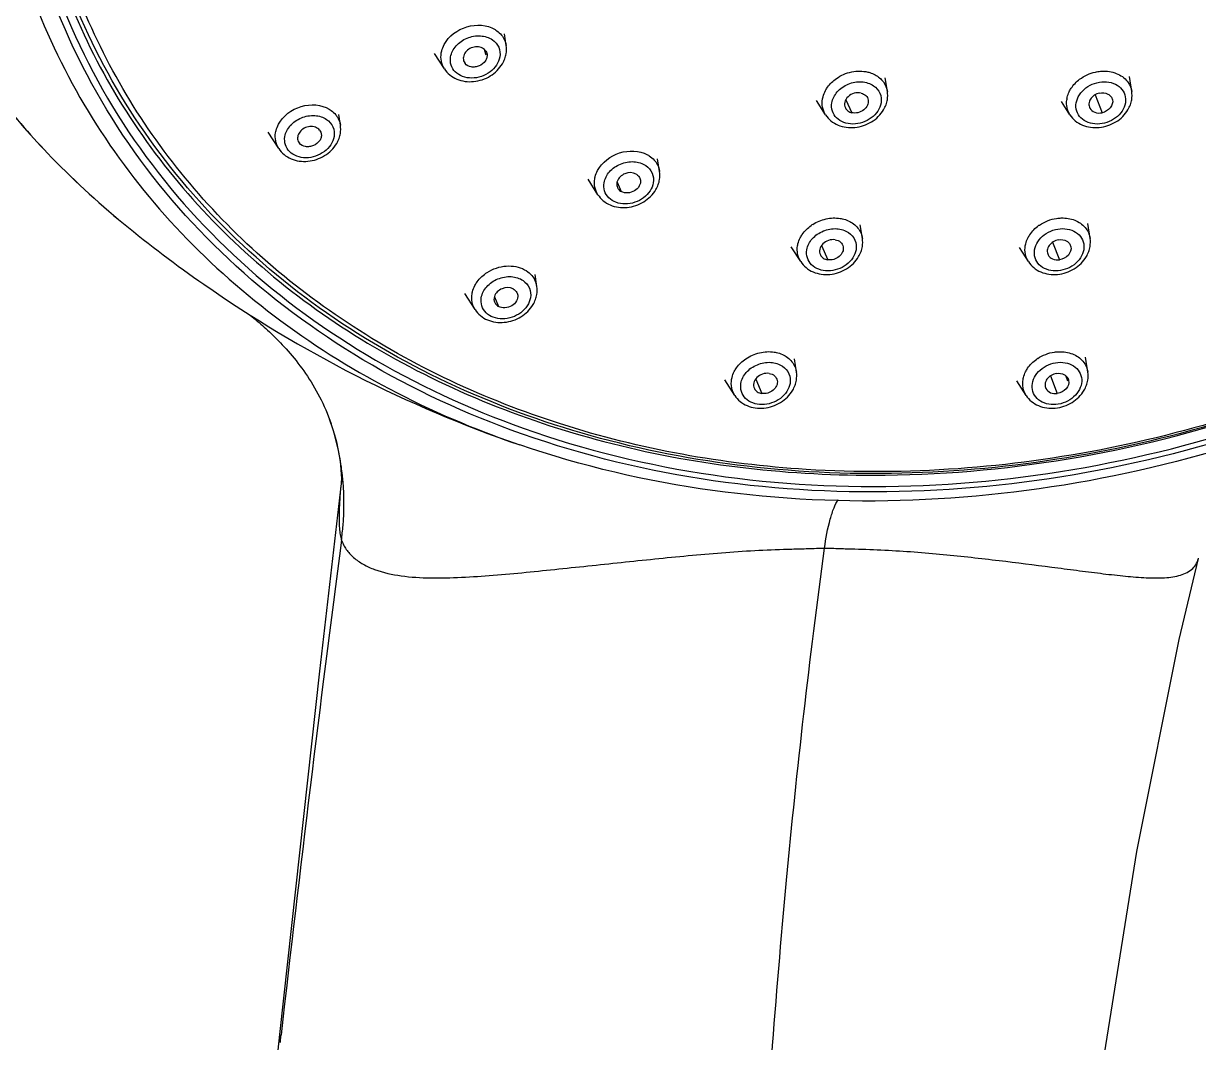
# Model space of a CAD drawing. Extents: x 0 to 3160, y 0 to 2315.
# Drawn here: x 1006.33 to 1049.71, y 1064.59 to 1102.21 of the extents above; entities that cross this region are included whole.
import ezdxf

# ---------------------------------------------------------------- set-up
doc = ezdxf.new("R2010")
doc.units = 0
doc.header["$LTSCALE"] = 3
doc.header["$MEASUREMENT"] = 0
doc.layers.get('0').update_dxf_attribs({"linetype": 'CONTINUOUS'})

msp = doc.modelspace()

# ---------------------------------------------------------------- linework, layer by layer
at = {"color": 7, "linetype": 'Continuous'}
for p, q in [((1024.15, 1101.393), (1024.084, 1101.823)), ((1021.871, 1100.535), (1021.509, 1101.103)), ((1022.596, 1100.794), (1022.633, 1100.733)), ((1038.224, 1099.696), (1038.146, 1100.201)), ((1047.245, 1099.696), (1047.16, 1100.248)), ((1035.945, 1098.838), (1035.61, 1099.364)), ((1044.965, 1098.838), (1044.65, 1099.334)), ((1018.032, 1098.451), (1017.971, 1098.851)), ((1015.753, 1097.593), (1015.37, 1098.194)), ((1016.476, 1097.856), (1016.515, 1097.791)), ((1029.815, 1096.747), (1029.743, 1097.213)), ((1027.536, 1095.889), (1027.172, 1096.46)), ((1010.028, 1094.82), (1010.027, 1094.821)), ((1037.302, 1094.275), (1037.225, 1094.776)), ((1045.708, 1094.275), (1045.624, 1094.821)), ((1035.023, 1093.417), (1034.674, 1093.965)), ((1043.428, 1093.417), (1043.097, 1093.937)), ((1025.283, 1092.504), (1025.216, 1092.943)), ((1023.004, 1091.646), (1022.623, 1092.243)), ((1034.866, 1089.339), (1034.791, 1089.83)), ((1045.626, 1089.339), (1045.541, 1089.887)), ((1032.587, 1088.481), (1032.221, 1089.057)), ((1043.346, 1088.481), (1043.004, 1089.02)), ((1017.603, 1087.664), (1017.634, 1087.583)), ((1017.634, 1087.583), (1017.731, 1087.299)), ((1017.642, 1087.56), (1017.689, 1087.426)), ((1017.731, 1087.299), (1017.814, 1087.024)), ((1024.617, 1086.664), (1024.652, 1086.652)), ((1018.067, 1085.342), (1017.256, 1078.301)), ((1049.707, 1082.457), (1049.709, 1082.466)), ((1017.256, 1078.301), (1015.777, 1064.883))]:
    msp.add_line(p, q, dxfattribs=at)
at = {"color": 9, "linetype": 'Continuous'}
for p, q in [((1023.351, 1101.209), (1023.397, 1101.057)), ((1036.693, 1099.396), (1036.908, 1098.915)), ((1045.892, 1099.577), (1046.154, 1098.915)), ((1028.245, 1096.347), (1028.4, 1096.003)), ((1035.797, 1094.012), (1036.021, 1093.487)), ((1044.32, 1094.133), (1044.578, 1093.487)), ((1023.714, 1092.114), (1023.868, 1091.76)), ((1033.364, 1089.082), (1033.586, 1088.551)), ((1044.241, 1089.199), (1044.496, 1088.551)), ((1044.816, 1089.19), (1044.867, 1089.019)), ((1024.752, 1087.05), (1024.717, 1087.062)), ((1015.777, 1064.883), (1015.809, 1064.592)), ((1015.81, 1064.592), (1015.842, 1064.88))]:
    msp.add_line(p, q, dxfattribs=at)
at = {"color": 7, "linetype": 'Continuous'}
for points in [[(1014.666, 1091.47), (1014.718, 1091.427), (1014.779, 1091.378), (1014.84, 1091.327), (1014.901, 1091.276), (1014.963, 1091.223), (1015.026, 1091.169), (1015.089, 1091.115), (1015.152, 1091.059), (1015.216, 1091.002), (1015.28, 1090.944), (1015.345, 1090.884), (1015.41, 1090.823), (1015.475, 1090.761), (1015.542, 1090.697), (1015.609, 1090.631), (1015.676, 1090.564), (1015.745, 1090.494), (1015.814, 1090.423), (1015.884, 1090.349), (1015.955, 1090.273), (1016.026, 1090.194), (1016.099, 1090.113), (1016.172, 1090.029), (1016.245, 1089.942), (1016.318, 1089.854), (1016.392, 1089.763), (1016.464, 1089.671), (1016.536, 1089.577), (1016.607, 1089.481), (1016.677, 1089.384), (1016.747, 1089.285), (1016.815, 1089.184), (1016.882, 1089.082), (1016.948, 1088.978), (1017.013, 1088.872), (1017.077, 1088.764), (1017.14, 1088.654), (1017.201, 1088.542), (1017.261, 1088.428), (1017.32, 1088.311), (1017.378, 1088.192), (1017.434, 1088.071), (1017.488, 1087.947), (1017.541, 1087.821), (1017.592, 1087.692), (1017.642, 1087.56)], [(1017.814, 1087.024), (1017.883, 1086.76), (1017.938, 1086.513), (1017.978, 1086.304), (1018.007, 1086.118), (1018.031, 1085.92), (1018.049, 1085.727), (1018.06, 1085.558), (1018.066, 1085.411)], [(1018.066, 1085.411), (1018.067, 1085.294), (1018.067, 1085.281)], [(1046.057, 1063.014), (1047.43, 1071.638), (1048.998, 1079.468), (1049.707, 1082.457)], [(1015.777, 1064.883), (1014.442, 1052.264), (1013.079, 1038.012), (1011.953, 1022.326), (1011.057, 1005.372), (1010.127, 987.026), (1009.37, 967.472)]]:
    msp.add_lwpolyline(points, dxfattribs=at)
for centre, radius, start, end in [((1023.04, 1101.294), 1.128, 329.4741, 339.948), ((1028.788, 1118.008), 29.817, 218.0118, 223.661), ((1028.579, 1117.753), 29.488, 217.8716, 223.5811), ((1037.114, 1099.597), 1.128, 329.4741, 339.948), ((1046.134, 1099.597), 1.128, 329.4741, 339.948), ((1016.922, 1098.352), 1.128, 329.4741, 339.948), ((1029.794, 1118.993), 31.225, 223.6945, 230.7267), ((1029.577, 1118.735), 30.888, 223.6237, 230.734), ((1028.705, 1096.648), 1.128, 329.4741, 339.948), ((1040.595, 1132.183), 48.274, 230.7128, 235.1228), ((1036.191, 1094.176), 1.128, 329.4741, 339.948), ((1044.597, 1094.176), 1.128, 329.4741, 339.948), ((1039.979, 1131.228), 47.138, 235.0731, 250.9805), ((1024.173, 1092.405), 1.128, 329.4741, 339.948), ((1033.756, 1089.24), 1.128, 329.4741, 339.948), ((1044.515, 1089.24), 1.128, 329.4741, 339.948)]:
    msp.add_arc(centre, radius, start, end, dxfattribs=at)
at = {"color": 9, "linetype": 'Continuous'}
for centre, radius, start, end in [((1045.742, 1099.274), 0.903, 170.5371, 172.4509), ((1017.21, 1098.312), 0.836, 37.583, 38.9781), ((1036.257, 1093.561), 1.461, 122.7838, 125.4428), ((1044.658, 1093.568), 1.452, 124.4501, 125.8098), ((1024.481, 1092.38), 0.811, 8.7687, 26.7061), ((1044.577, 1088.632), 1.453, 124.4494, 125.3079), ((1044.581, 1088.625), 1.461, 123.5521, 124.449), ((1008.914, 1084.54), 9.245, 6.1867, 8.1149), ((1039.823, 1083.039), 21.877, 173.9736, 174.1328), ((1008.762, 1084.523), 9.398, 4.6652, 6.1873), ((2036.005, 949.629), 1026.653, 172.528362, 173.554478)]:
    msp.add_arc(centre, radius, start, end, dxfattribs=at)
for points, knots in [([(1005.438, 1116.769), (1005.172, 1115.171), (1004.912, 1111.954), (1005.39, 1107.175), (1006.735, 1102.611), (1008.914, 1098.374), (1011.873, 1094.567), (1015.54, 1091.276), (1019.824, 1088.575), (1022.977, 1087.227), (1024.617, 1086.664)], [0, 0, 0, 0, 0.124786, 0.246991, 0.367904, 0.488989, 0.611669, 0.737186, 0.86646, 1, 1, 1, 1]), ([(1037.694, 1085.534), (1042.506, 1085.534), (1052.213, 1087.188), (1063.06, 1092.83), (1070.195, 1099.144), (1074.482, 1104.524), (1077.573, 1110.378), (1078.777, 1114.544), (1079.13, 1116.617)], [0, 0, 0, 0, 0.258775, 0.519132, 0.646124, 0.768949, 0.886903, 1, 1, 1, 1]), ([(1076.031, 1106.276), (1071.278, 1097.876), (1054.81, 1084.874), (1033.851, 1083.842), (1024.752, 1087.05)], [0, 0, 0, 0, 0.500104, 1, 1, 1, 1]), ([(1024.781, 1087.27), (1033.836, 1084.05), (1054.726, 1085.054), (1071.131, 1098.021), (1075.851, 1106.398)], [0, 0, 0, 0, 0.499871, 1, 1, 1, 1]), ([(1073.931, 1104.383), (1071.933, 1101.377), (1066.899, 1095.833), (1057.394, 1089.725), (1046.575, 1086.081), (1038.954, 1085.512), (1035.231, 1085.746)], [0, 0, 0, 0, 0.241968, 0.494433, 0.749895, 1, 1, 1, 1]), ([(1007.839, 1103.521), (1008.342, 1102.185), (1009.593, 1099.584), (1012.137, 1096.044), (1015.3, 1092.924), (1020.318, 1089.361), (1027.835, 1086.303), (1034.356, 1085.534), (1037.694, 1085.534)], [0, 0, 0, 0, 0.11566, 0.232543, 0.351738, 0.474096, 0.729493, 1, 1, 1, 1]), ([(1035.231, 1085.746), (1032.161, 1085.939), (1026.203, 1087), (1019.419, 1090.157), (1014.912, 1093.632), (1012.07, 1096.618), (1009.78, 1099.964), (1008.647, 1102.4), (1008.188, 1103.648)], [0, 0, 0, 0, 0.269347, 0.524056, 0.646461, 0.766017, 0.883531, 1, 1, 1, 1]), ([(1024.717, 1087.062), (1022.687, 1087.78), (1018.825, 1089.564), (1013.792, 1093.304), (1009.83, 1097.925), (1008.005, 1101.497), (1007.327, 1103.341)], [0, 0, 0, 0, 0.263019, 0.515609, 0.760026, 1, 1, 1, 1]), ([(1007.557, 1103.421), (1008.23, 1101.593), (1010.038, 1098.052), (1013.962, 1093.471), (1018.946, 1089.758), (1022.77, 1087.985), (1024.781, 1087.27)], [0, 0, 0, 0, 0.240007, 0.484443, 0.737022, 1, 1, 1, 1]), ([(1021.863, 1101.429), (1022.03, 1101.743), (1022.653, 1102.212), (1023.442, 1102.166), (1023.739, 1101.987)], [0, 0, 0, 0, 0.506527, 1, 1, 1, 1]), ([(1023.739, 1101.987), (1023.762, 1101.973), (1023.85, 1101.915), (1023.929, 1101.842), (1023.978, 1101.781)], [0, 0, 0, 0, 0.256173, 1, 1, 1, 1]), ([(1021.756, 1101.12), (1021.761, 1101.146), (1021.783, 1101.253), (1021.824, 1101.356), (1021.863, 1101.429)], [0, 0, 0, 0, 0.243867, 1, 1, 1, 1]), ([(1022.1, 1100.974), (1022.124, 1101.123), (1022.241, 1101.343), (1022.481, 1101.555), (1022.777, 1101.716), (1023.189, 1101.792), (1023.514, 1101.695), (1023.641, 1101.608)], [0, 0, 0, 0, 0.236327, 0.365272, 0.497996, 0.759829, 1, 1, 1, 1]), ([(1023.641, 1101.608), (1023.74, 1101.54), (1023.909, 1101.347), (1023.934, 1101.092), (1023.914, 1100.974)], [0, 0, 0, 0, 0.50219, 1, 1, 1, 1]), ([(1023.978, 1101.781), (1024.001, 1101.753), (1024.083, 1101.637), (1024.134, 1101.498), (1024.15, 1101.393)], [0, 0, 0, 0, 0.252664, 1, 1, 1, 1]), ([(1021.871, 1100.535), (1021.817, 1100.62), (1021.74, 1100.812), (1021.74, 1101.019), (1021.756, 1101.12)], [0, 0, 0, 0, 0.494831, 1, 1, 1, 1]), ([(1023.914, 1100.974), (1023.897, 1100.868), (1023.808, 1100.655), (1023.564, 1100.404), (1023.241, 1100.235), (1022.884, 1100.174), (1022.541, 1100.229), (1022.261, 1100.4), (1022.094, 1100.668), (1022.083, 1100.876), (1022.1, 1100.974)], [0, 0, 0, 0, 0.121325, 0.252677, 0.39014, 0.526788, 0.656071, 0.775106, 0.887034, 1, 1, 1, 1]), ([(1035.937, 1099.732), (1035.96, 1099.775), (1036.066, 1099.947), (1036.215, 1100.09), (1036.34, 1100.178)], [0, 0, 0, 0, 0.242032, 1, 1, 1, 1]), ([(1036.173, 1099.277), (1036.198, 1099.426), (1036.315, 1099.646), (1036.555, 1099.858), (1036.851, 1100.019), (1037.263, 1100.095), (1037.588, 1099.998), (1037.715, 1099.911)], [0, 0, 0, 0, 0.236328, 0.365273, 0.497999, 0.759832, 1, 1, 1, 1]), ([(1036.34, 1100.178), (1036.508, 1100.296), (1036.89, 1100.46), (1037.308, 1100.462), (1037.501, 1100.416)], [0, 0, 0, 0, 0.508274, 1, 1, 1, 1]), ([(1037.501, 1100.416), (1037.525, 1100.41), (1037.618, 1100.385), (1037.709, 1100.348), (1037.772, 1100.313)], [0, 0, 0, 0, 0.255078, 1, 1, 1, 1]), ([(1037.772, 1100.313), (1037.89, 1100.25), (1038.099, 1100.076), (1038.205, 1099.823), (1038.224, 1099.696)], [0, 0, 0, 0, 0.510492, 1, 1, 1, 1]), ([(1044.936, 1099.689), (1044.957, 1099.733), (1045.056, 1099.909), (1045.2, 1100.058), (1045.322, 1100.15)], [0, 0, 0, 0, 0.241582, 1, 1, 1, 1]), ([(1045.194, 1099.277), (1045.212, 1099.383), (1045.3, 1099.596), (1045.545, 1099.847), (1045.867, 1100.016), (1046.224, 1100.077), (1046.567, 1100.022), (1046.847, 1099.851), (1047.014, 1099.583), (1047.025, 1099.375), (1047.009, 1099.277)], [0, 0, 0, 0, 0.121325, 0.252683, 0.390147, 0.526781, 0.656059, 0.775097, 0.887031, 1, 1, 1, 1]), ([(1045.902, 1100.416), (1045.963, 1100.43), (1046.2, 1100.467), (1046.448, 1100.445), (1046.616, 1100.389)], [0, 0, 0, 0, 0.258853, 1, 1, 1, 1]), ([(1046.616, 1100.389), (1046.776, 1100.337), (1047.07, 1100.163), (1047.221, 1099.851), (1047.245, 1099.696)], [0, 0, 0, 0, 0.516663, 1, 1, 1, 1]), ([(1035.83, 1099.423), (1035.835, 1099.449), (1035.857, 1099.556), (1035.898, 1099.659), (1035.937, 1099.732)], [0, 0, 0, 0, 0.243867, 1, 1, 1, 1]), ([(1037.715, 1099.911), (1037.814, 1099.843), (1037.983, 1099.65), (1038.008, 1099.395), (1037.988, 1099.277)], [0, 0, 0, 0, 0.50219, 1, 1, 1, 1]), ([(1044.851, 1099.423), (1044.855, 1099.445), (1044.873, 1099.537), (1044.905, 1099.625), (1044.936, 1099.689)], [0, 0, 0, 0, 0.244806, 1, 1, 1, 1]), ([(1015.745, 1098.487), (1015.912, 1098.801), (1016.535, 1099.27), (1017.324, 1099.224), (1017.621, 1099.045)], [0, 0, 0, 0, 0.506527, 1, 1, 1, 1]), ([(1035.945, 1098.838), (1035.891, 1098.923), (1035.814, 1099.115), (1035.813, 1099.322), (1035.83, 1099.423)], [0, 0, 0, 0, 0.494739, 1, 1, 1, 1]), ([(1037.988, 1099.277), (1037.971, 1099.171), (1037.882, 1098.958), (1037.638, 1098.707), (1037.315, 1098.538), (1036.958, 1098.477), (1036.615, 1098.532), (1036.335, 1098.703), (1036.168, 1098.971), (1036.157, 1099.179), (1036.173, 1099.277)], [0, 0, 0, 0, 0.121325, 0.252683, 0.390147, 0.526781, 0.656059, 0.775097, 0.887031, 1, 1, 1, 1]), ([(1044.965, 1098.838), (1044.914, 1098.919), (1044.839, 1099.101), (1044.834, 1099.297), (1044.846, 1099.393)], [0, 0, 0, 0, 0.495438, 1, 1, 1, 1]), ([(1047.009, 1099.277), (1046.991, 1099.171), (1046.902, 1098.958), (1046.658, 1098.707), (1046.335, 1098.538), (1045.978, 1098.477), (1045.636, 1098.532), (1045.355, 1098.703), (1045.188, 1098.971), (1045.178, 1099.179), (1045.194, 1099.277)], [0, 0, 0, 0, 0.121325, 0.252677, 0.39014, 0.526788, 0.656071, 0.775106, 0.887034, 1, 1, 1, 1]), ([(1015.981, 1098.032), (1016.006, 1098.181), (1016.123, 1098.401), (1016.363, 1098.612), (1016.659, 1098.774), (1017.071, 1098.85), (1017.396, 1098.753), (1017.523, 1098.666)], [0, 0, 0, 0, 0.236327, 0.365272, 0.497996, 0.759829, 1, 1, 1, 1]), ([(1017.621, 1099.045), (1017.644, 1099.031), (1017.732, 1098.973), (1017.811, 1098.9), (1017.86, 1098.839)], [0, 0, 0, 0, 0.256173, 1, 1, 1, 1]), ([(1017.873, 1098.823), (1017.893, 1098.795), (1017.97, 1098.683), (1018.017, 1098.551), (1018.032, 1098.451)], [0, 0, 0, 0, 0.252327, 1, 1, 1, 1]), ([(1015.638, 1098.178), (1015.643, 1098.204), (1015.665, 1098.311), (1015.706, 1098.414), (1015.745, 1098.487)], [0, 0, 0, 0, 0.243867, 1, 1, 1, 1]), ([(1017.523, 1098.666), (1017.622, 1098.598), (1017.791, 1098.405), (1017.816, 1098.15), (1017.796, 1098.032)], [0, 0, 0, 0, 0.50219, 1, 1, 1, 1]), ([(1015.753, 1097.593), (1015.699, 1097.677), (1015.622, 1097.87), (1015.621, 1098.077), (1015.638, 1098.178)], [0, 0, 0, 0, 0.494831, 1, 1, 1, 1]), ([(1017.796, 1098.032), (1017.779, 1097.926), (1017.69, 1097.713), (1017.446, 1097.461), (1017.123, 1097.293), (1016.766, 1097.232), (1016.423, 1097.287), (1016.143, 1097.458), (1015.976, 1097.726), (1015.965, 1097.933), (1015.981, 1098.032)], [0, 0, 0, 0, 0.121325, 0.252677, 0.39014, 0.526788, 0.656071, 0.775106, 0.887034, 1, 1, 1, 1]), ([(1027.525, 1096.777), (1027.687, 1097.085), (1028.292, 1097.552), (1029.062, 1097.527), (1029.363, 1097.364)], [0, 0, 0, 0, 0.5046, 1, 1, 1, 1]), ([(1027.764, 1096.328), (1027.789, 1096.477), (1027.906, 1096.697), (1028.146, 1096.908), (1028.442, 1097.07), (1028.854, 1097.146), (1029.179, 1097.049), (1029.306, 1096.962)], [0, 0, 0, 0, 0.236328, 0.365273, 0.497999, 0.759832, 1, 1, 1, 1]), ([(1029.363, 1097.364), (1029.387, 1097.351), (1029.48, 1097.296), (1029.563, 1097.226), (1029.616, 1097.166)], [0, 0, 0, 0, 0.255772, 1, 1, 1, 1]), ([(1029.616, 1097.166), (1029.643, 1097.137), (1029.738, 1097.013), (1029.797, 1096.862), (1029.815, 1096.747)], [0, 0, 0, 0, 0.25379, 1, 1, 1, 1]), ([(1027.421, 1096.474), (1027.425, 1096.5), (1027.448, 1096.604), (1027.487, 1096.705), (1027.525, 1096.777)], [0, 0, 0, 0, 0.244002, 1, 1, 1, 1]), ([(1029.306, 1096.962), (1029.405, 1096.894), (1029.574, 1096.701), (1029.599, 1096.446), (1029.579, 1096.328)], [0, 0, 0, 0, 0.50219, 1, 1, 1, 1]), ([(1027.536, 1095.889), (1027.482, 1095.973), (1027.405, 1096.166), (1027.404, 1096.373), (1027.421, 1096.474)], [0, 0, 0, 0, 0.494718, 1, 1, 1, 1]), ([(1029.579, 1096.328), (1029.562, 1096.222), (1029.473, 1096.009), (1029.229, 1095.757), (1028.906, 1095.589), (1028.549, 1095.528), (1028.206, 1095.583), (1027.926, 1095.754), (1027.759, 1096.022), (1027.748, 1096.229), (1027.764, 1096.328)], [0, 0, 0, 0, 0.121325, 0.252676, 0.390138, 0.526787, 0.656072, 0.775106, 0.887036, 1, 1, 1, 1]), ([(1035.466, 1094.789), (1035.616, 1094.886), (1035.948, 1095.024), (1036.309, 1095.041), (1036.48, 1095.014)], [0, 0, 0, 0, 0.506474, 1, 1, 1, 1]), ([(1036.48, 1095.014), (1036.506, 1095.01), (1036.61, 1094.991), (1036.71, 1094.958), (1036.782, 1094.926)], [0, 0, 0, 0, 0.255167, 1, 1, 1, 1]), ([(1036.782, 1094.926), (1036.916, 1094.865), (1037.158, 1094.689), (1037.281, 1094.413), (1037.302, 1094.275)], [0, 0, 0, 0, 0.512884, 1, 1, 1, 1]), ([(1044.47, 1095.014), (1044.528, 1095.023), (1044.753, 1095.043), (1044.985, 1095.007), (1045.14, 1094.946)], [0, 0, 0, 0, 0.259551, 1, 1, 1, 1]), ([(1045.14, 1094.946), (1045.285, 1094.888), (1045.551, 1094.713), (1045.685, 1094.42), (1045.708, 1094.275)], [0, 0, 0, 0, 0.51455, 1, 1, 1, 1]), ([(1035.007, 1094.296), (1035.03, 1094.34), (1035.135, 1094.515), (1035.284, 1094.662), (1035.41, 1094.751)], [0, 0, 0, 0, 0.241823, 1, 1, 1, 1]), ([(1035.251, 1093.856), (1035.276, 1094.005), (1035.393, 1094.225), (1035.633, 1094.436), (1035.928, 1094.598), (1036.341, 1094.674), (1036.665, 1094.577), (1036.792, 1094.49)], [0, 0, 0, 0, 0.236312, 0.365245, 0.497961, 0.759795, 1, 1, 1, 1]), ([(1036.792, 1094.49), (1036.892, 1094.422), (1037.06, 1094.229), (1037.086, 1093.974), (1037.066, 1093.856)], [0, 0, 0, 0, 0.502251, 1, 1, 1, 1]), ([(1043.407, 1094.285), (1043.429, 1094.329), (1043.533, 1094.506), (1043.683, 1094.655), (1043.808, 1094.746)], [0, 0, 0, 0, 0.241666, 1, 1, 1, 1]), ([(1043.657, 1093.856), (1043.675, 1093.961), (1043.763, 1094.174), (1044.008, 1094.426), (1044.33, 1094.594), (1044.687, 1094.656), (1045.03, 1094.6), (1045.31, 1094.429), (1045.477, 1094.161), (1045.488, 1093.954), (1045.472, 1093.856)], [0, 0, 0, 0, 0.121325, 0.252677, 0.39014, 0.526788, 0.656071, 0.775106, 0.887034, 1, 1, 1, 1]), ([(1035.023, 1093.417), (1034.969, 1093.501), (1034.892, 1093.694), (1034.891, 1093.901), (1034.908, 1094.002)], [0, 0, 0, 0, 0.494747, 1, 1, 1, 1]), ([(1034.908, 1094.002), (1034.912, 1094.027), (1034.934, 1094.128), (1034.971, 1094.227), (1035.007, 1094.296)], [0, 0, 0, 0, 0.244181, 1, 1, 1, 1]), ([(1043.428, 1093.417), (1043.375, 1093.501), (1043.297, 1093.694), (1043.297, 1093.901), (1043.314, 1094.002)], [0, 0, 0, 0, 0.494758, 1, 1, 1, 1]), ([(1043.314, 1094.002), (1043.318, 1094.026), (1043.338, 1094.123), (1043.374, 1094.218), (1043.407, 1094.285)], [0, 0, 0, 0, 0.244432, 1, 1, 1, 1]), ([(1037.066, 1093.856), (1037.048, 1093.75), (1036.96, 1093.537), (1036.715, 1093.285), (1036.392, 1093.117), (1036.035, 1093.056), (1035.693, 1093.111), (1035.413, 1093.282), (1035.246, 1093.55), (1035.235, 1093.757), (1035.251, 1093.856)], [0, 0, 0, 0, 0.121323, 0.252671, 0.390131, 0.526779, 0.656064, 0.775111, 0.887043, 1, 1, 1, 1]), ([(1045.472, 1093.856), (1045.454, 1093.75), (1045.365, 1093.537), (1045.121, 1093.285), (1044.798, 1093.117), (1044.441, 1093.056), (1044.099, 1093.111), (1043.818, 1093.282), (1043.651, 1093.55), (1043.641, 1093.757), (1043.657, 1093.856)], [0, 0, 0, 0, 0.121325, 0.252676, 0.390138, 0.526787, 0.656072, 0.775106, 0.887036, 1, 1, 1, 1]), ([(1023.453, 1093.022), (1023.661, 1093.154), (1024.131, 1093.315), (1024.629, 1093.23), (1024.831, 1093.121)], [0, 0, 0, 0, 0.517372, 1, 1, 1, 1]), ([(1024.831, 1093.121), (1024.912, 1093.077), (1025.059, 1092.97), (1025.167, 1092.823), (1025.206, 1092.745)], [0, 0, 0, 0, 0.510475, 1, 1, 1, 1]), ([(1022.993, 1092.534), (1023.018, 1092.582), (1023.137, 1092.773), (1023.309, 1092.93), (1023.453, 1093.022)], [0, 0, 0, 0, 0.241415, 1, 1, 1, 1]), ([(1023.232, 1092.085), (1023.257, 1092.234), (1023.374, 1092.454), (1023.614, 1092.665), (1023.91, 1092.827), (1024.322, 1092.903), (1024.647, 1092.806), (1024.773, 1092.719)], [0, 0, 0, 0, 0.236312, 0.365245, 0.497961, 0.759795, 1, 1, 1, 1]), ([(1024.773, 1092.719), (1024.873, 1092.651), (1025.042, 1092.458), (1025.067, 1092.203), (1025.047, 1092.085)], [0, 0, 0, 0, 0.502251, 1, 1, 1, 1]), ([(1022.889, 1092.231), (1022.894, 1092.256), (1022.916, 1092.361), (1022.955, 1092.462), (1022.993, 1092.534)], [0, 0, 0, 0, 0.244002, 1, 1, 1, 1]), ([(1023.004, 1091.646), (1022.95, 1091.73), (1022.873, 1091.923), (1022.872, 1092.13), (1022.889, 1092.231)], [0, 0, 0, 0, 0.494718, 1, 1, 1, 1]), ([(1025.047, 1092.085), (1025.03, 1091.979), (1024.941, 1091.766), (1024.697, 1091.514), (1024.374, 1091.346), (1024.017, 1091.285), (1023.674, 1091.34), (1023.394, 1091.511), (1023.227, 1091.779), (1023.216, 1091.986), (1023.232, 1092.085)], [0, 0, 0, 0, 0.121325, 0.252677, 0.39014, 0.526788, 0.656071, 0.775106, 0.887034, 1, 1, 1, 1]), ([(1033, 1089.834), (1033.153, 1089.937), (1033.494, 1090.087), (1033.867, 1090.106), (1034.044, 1090.079)], [0, 0, 0, 0, 0.506129, 1, 1, 1, 1]), ([(1034.044, 1090.079), (1034.071, 1090.075), (1034.174, 1090.055), (1034.275, 1090.022), (1034.346, 1089.99)], [0, 0, 0, 0, 0.255167, 1, 1, 1, 1]), ([(1044.388, 1090.079), (1044.446, 1090.087), (1044.671, 1090.107), (1044.903, 1090.072), (1045.058, 1090.01)], [0, 0, 0, 0, 0.259552, 1, 1, 1, 1]), ([(1032.572, 1089.361), (1032.595, 1089.407), (1032.707, 1089.59), (1032.866, 1089.742), (1033, 1089.834)], [0, 0, 0, 0, 0.241571, 1, 1, 1, 1]), ([(1032.816, 1088.92), (1032.84, 1089.069), (1032.957, 1089.289), (1033.197, 1089.501), (1033.493, 1089.662), (1033.905, 1089.738), (1034.23, 1089.642), (1034.356, 1089.555)], [0, 0, 0, 0, 0.236312, 0.365245, 0.497961, 0.759795, 1, 1, 1, 1]), ([(1034.346, 1089.99), (1034.48, 1089.93), (1034.723, 1089.754), (1034.845, 1089.477), (1034.866, 1089.339)], [0, 0, 0, 0, 0.512884, 1, 1, 1, 1]), ([(1043.325, 1089.349), (1043.348, 1089.395), (1043.454, 1089.575), (1043.607, 1089.726), (1043.737, 1089.818)], [0, 0, 0, 0, 0.24156, 1, 1, 1, 1]), ([(1043.575, 1088.92), (1043.593, 1089.026), (1043.681, 1089.239), (1043.926, 1089.491), (1044.248, 1089.659), (1044.605, 1089.72), (1044.948, 1089.665), (1045.228, 1089.494), (1045.395, 1089.226), (1045.406, 1089.019), (1045.39, 1088.92)], [0, 0, 0, 0, 0.121323, 0.252671, 0.390131, 0.526779, 0.656064, 0.775111, 0.887043, 1, 1, 1, 1]), ([(1045.058, 1090.01), (1045.203, 1089.953), (1045.468, 1089.777), (1045.603, 1089.485), (1045.626, 1089.339)], [0, 0, 0, 0, 0.514549, 1, 1, 1, 1]), ([(1032.472, 1089.066), (1032.477, 1089.091), (1032.498, 1089.193), (1032.536, 1089.291), (1032.572, 1089.361)], [0, 0, 0, 0, 0.244181, 1, 1, 1, 1]), ([(1034.356, 1089.555), (1034.456, 1089.487), (1034.625, 1089.294), (1034.65, 1089.038), (1034.63, 1088.92)], [0, 0, 0, 0, 0.502251, 1, 1, 1, 1]), ([(1043.232, 1089.066), (1043.236, 1089.09), (1043.256, 1089.188), (1043.292, 1089.282), (1043.325, 1089.349)], [0, 0, 0, 0, 0.244432, 1, 1, 1, 1]), ([(1032.587, 1088.481), (1032.533, 1088.566), (1032.456, 1088.758), (1032.456, 1088.965), (1032.472, 1089.066)], [0, 0, 0, 0, 0.494747, 1, 1, 1, 1]), ([(1034.63, 1088.92), (1034.613, 1088.814), (1034.524, 1088.602), (1034.28, 1088.35), (1033.957, 1088.182), (1033.6, 1088.12), (1033.257, 1088.176), (1032.977, 1088.346), (1032.81, 1088.614), (1032.799, 1088.822), (1032.816, 1088.92)], [0, 0, 0, 0, 0.121325, 0.252677, 0.39014, 0.526788, 0.656071, 0.775106, 0.887034, 1, 1, 1, 1]), ([(1043.346, 1088.481), (1043.293, 1088.566), (1043.215, 1088.758), (1043.215, 1088.965), (1043.232, 1089.066)], [0, 0, 0, 0, 0.494758, 1, 1, 1, 1]), ([(1045.39, 1088.92), (1045.372, 1088.814), (1045.283, 1088.602), (1045.039, 1088.35), (1044.716, 1088.182), (1044.359, 1088.12), (1044.017, 1088.176), (1043.736, 1088.346), (1043.569, 1088.614), (1043.559, 1088.822), (1043.575, 1088.92)], [0, 0, 0, 0, 0.121325, 0.252677, 0.39014, 0.526788, 0.656071, 0.775106, 0.887034, 1, 1, 1, 1]), ([(1018.066, 1085.845), (1018.047, 1085.981), (1017.958, 1086.516), (1017.821, 1087.043), (1017.689, 1087.426)], [0, 0, 0, 0, 0.253439, 1, 1, 1, 1]), ([(1018.061, 1085.276), (1018.041, 1085.084), (1018.007, 1084.703), (1017.982, 1084.227), (1017.977, 1083.854), (1017.989, 1083.59), (1018.019, 1083.35), (1018.045, 1083.198), (1018.069, 1083.131)], [0, 0, 0, 0, 0.267837, 0.533187, 0.66323, 0.786911, 0.901365, 1, 1, 1, 1]), ([(1018.069, 1083.131), (1018.093, 1083.313), (1018.17, 1084.028), (1018.172, 1084.753), (1018.129, 1085.287)], [0, 0, 0, 0, 0.254563, 1, 1, 1, 1]), ([(1035.904, 1082.841), (1035.953, 1083.203), (1036.044, 1083.708), (1036.236, 1084.304), (1036.347, 1084.542), (1036.408, 1084.641)], [0, 0, 0, 0, 0.58319, 0.814744, 1, 1, 1, 1]), ([(1018.07, 1083.13), (1018.091, 1083.071), (1018.149, 1082.958), (1018.247, 1082.792), (1018.369, 1082.634), (1018.571, 1082.441), (1018.877, 1082.231), (1019.456, 1081.967), (1020.297, 1081.789), (1021.374, 1081.726), (1022.51, 1081.757), (1024.091, 1081.864), (1026.108, 1082.073), (1028.556, 1082.332), (1030.609, 1082.546), (1032.251, 1082.687), (1033.474, 1082.767), (1034.49, 1082.805), (1035.299, 1082.824), (1035.702, 1082.841), (1035.904, 1082.841)], [0, 0, 0, 0, 0.010274, 0.020734, 0.031474, 0.042685, 0.066331, 0.091581, 0.146266, 0.205373, 0.267542, 0.331794, 0.464059, 0.598724, 0.733877, 0.801099, 0.86785, 0.934071, 0.967051, 1, 1, 1, 1]), ([(1033.489, 1057.55), (1033.779, 1061.897), (1034.394, 1070.346), (1035.35, 1078.766), (1035.904, 1082.842)], [0, 0, 0, 0, 0.514371, 1, 1, 1, 1]), ([(1035.904, 1082.842), (1036.09, 1082.841), (1036.461, 1082.826), (1037.201, 1082.807), (1038.12, 1082.775), (1039.21, 1082.707), (1040.619, 1082.583), (1042.309, 1082.392), (1043.949, 1082.187), (1045.194, 1082.025), (1046.069, 1081.911), (1046.895, 1081.816), (1047.661, 1081.749), (1048.355, 1081.73), (1048.958, 1081.794), (1049.394, 1081.972), (1049.621, 1082.225), (1049.687, 1082.377), (1049.707, 1082.456)], [0, 0, 0, 0, 0.039376, 0.078711, 0.157026, 0.234361, 0.310333, 0.456928, 0.595159, 0.660687, 0.723325, 0.782363, 0.837021, 0.886303, 0.92918, 0.965549, 0.982544, 1, 1, 1, 1])]:
    msp.add_open_spline(points, degree=3, knots=knots, dxfattribs=at)
at = {"color": 7, "linetype": 'Continuous'}
for points, knots in [([(1078.988, 1116.503), (1078.683, 1114.725), (1077.707, 1111.16), (1075.282, 1106.077), (1071.945, 1101.302), (1066.362, 1095.474), (1059.428, 1090.852), (1051.723, 1087.725), (1043.714, 1085.677), (1035.476, 1085.296), (1027.659, 1086.727), (1022.281, 1088.638), (1017.476, 1091.352), (1013.384, 1094.799), (1010.131, 1098.884), (1008.584, 1101.968), (1007.986, 1103.557)], [0, 0, 0, 0, 0.058488, 0.119074, 0.181828, 0.24657, 0.380028, 0.44792, 0.515606, 0.647511, 0.711057, 0.772479, 0.831744, 0.889073, 0.944932, 1, 1, 1, 1]), ([(1076.42, 1106.133), (1071.574, 1097.689), (1054.972, 1084.604), (1033.863, 1083.497), (1024.652, 1086.652)], [0, 0, 0, 0, 0.5, 1, 1, 1, 1]), ([(1023.381, 1101.215), (1023.341, 1101.263), (1023.226, 1101.34), (1023.017, 1101.36), (1022.809, 1101.297), (1022.693, 1101.204), (1022.65, 1101.148)], [0, 0, 0, 0, 0.226849, 0.477771, 0.742344, 1, 1, 1, 1]), ([(1022.65, 1101.148), (1022.61, 1101.097), (1022.553, 1100.98), (1022.57, 1100.848), (1022.595, 1100.794)], [0, 0, 0, 0, 0.521435, 1, 1, 1, 1]), ([(1023.443, 1101.071), (1023.449, 1101.03), (1023.443, 1100.94), (1023.362, 1100.773), (1023.2, 1100.647), (1023.009, 1100.598), (1022.822, 1100.599), (1022.688, 1100.666), (1022.633, 1100.733)], [0, 0, 0, 0, 0.113373, 0.234735, 0.496882, 0.633315, 0.764939, 1, 1, 1, 1]), ([(1021.871, 1100.535), (1021.924, 1100.452), (1022.06, 1100.3), (1022.415, 1100.088), (1022.962, 1100.018), (1023.583, 1100.228), (1023.904, 1100.54), (1024.011, 1100.721)], [0, 0, 0, 0, 0.118133, 0.23883, 0.488884, 0.747812, 1, 1, 1, 1]), ([(1037.254, 1099.639), (1037.171, 1099.658), (1036.992, 1099.651), (1036.766, 1099.526), (1036.627, 1099.318), (1036.64, 1099.154), (1036.672, 1099.09)], [0, 0, 0, 0, 0.263493, 0.532676, 0.77924, 1, 1, 1, 1]), ([(1037.254, 1099.639), (1037.318, 1099.623), (1037.439, 1099.565), (1037.504, 1099.444), (1037.514, 1099.384)], [0, 0, 0, 0, 0.520348, 1, 1, 1, 1]), ([(1046.049, 1099.639), (1045.982, 1099.624), (1045.855, 1099.57), (1045.713, 1099.43), (1045.646, 1099.254), (1045.67, 1099.134), (1045.696, 1099.085)], [0, 0, 0, 0, 0.275054, 0.537927, 0.777332, 1, 1, 1, 1]), ([(1046.049, 1099.639), (1046.152, 1099.662), (1046.322, 1099.651), (1046.481, 1099.524), (1046.525, 1099.438), (1046.535, 1099.393)], [0, 0, 0, 0, 0.530263, 0.770381, 1, 1, 1, 1]), ([(1037.514, 1099.384), (1037.526, 1099.319), (1037.505, 1099.171), (1037.354, 1099.001), (1037.143, 1098.9), (1036.982, 1098.897), (1036.908, 1098.915)], [0, 0, 0, 0, 0.224183, 0.474929, 0.741222, 1, 1, 1, 1]), ([(1046.535, 1099.393), (1046.557, 1099.293), (1046.475, 1099.055), (1046.268, 1098.94), (1046.154, 1098.915)], [0, 0, 0, 0, 0.464911, 1, 1, 1, 1]), ([(1035.945, 1098.838), (1035.998, 1098.755), (1036.134, 1098.603), (1036.489, 1098.39), (1037.036, 1098.321), (1037.657, 1098.531), (1037.978, 1098.843), (1038.085, 1099.024)], [0, 0, 0, 0, 0.118133, 0.23883, 0.488884, 0.747812, 1, 1, 1, 1]), ([(1036.672, 1099.09), (1036.694, 1099.047), (1036.762, 1098.968), (1036.857, 1098.927), (1036.908, 1098.915)], [0, 0, 0, 0, 0.480986, 1, 1, 1, 1]), ([(1044.965, 1098.838), (1045.019, 1098.755), (1045.154, 1098.603), (1045.51, 1098.39), (1046.057, 1098.321), (1046.677, 1098.531), (1046.999, 1098.843), (1047.106, 1099.024)], [0, 0, 0, 0, 0.118133, 0.23883, 0.488884, 0.747812, 1, 1, 1, 1]), ([(1045.696, 1099.085), (1045.733, 1099.014), (1045.883, 1098.897), (1046.064, 1098.896), (1046.154, 1098.915)], [0, 0, 0, 0, 0.467429, 1, 1, 1, 1]), ([(1017.263, 1098.273), (1017.223, 1098.321), (1017.106, 1098.397), (1016.897, 1098.417), (1016.688, 1098.354), (1016.573, 1098.259), (1016.53, 1098.202)], [0, 0, 0, 0, 0.227142, 0.477888, 0.742799, 1, 1, 1, 1]), ([(1016.53, 1098.202), (1016.492, 1098.152), (1016.436, 1098.037), (1016.452, 1097.909), (1016.475, 1097.855)], [0, 0, 0, 0, 0.520861, 1, 1, 1, 1]), ([(1017.326, 1098.125), (1017.331, 1098.083), (1017.324, 1097.995), (1017.242, 1097.828), (1017.08, 1097.704), (1016.889, 1097.656), (1016.703, 1097.657), (1016.569, 1097.724), (1016.515, 1097.791)], [0, 0, 0, 0, 0.11349, 0.235031, 0.497284, 0.633615, 0.765102, 1, 1, 1, 1]), ([(1015.753, 1097.593), (1015.806, 1097.51), (1015.942, 1097.358), (1016.297, 1097.145), (1016.844, 1097.076), (1017.465, 1097.286), (1017.786, 1097.597), (1017.893, 1097.779)], [0, 0, 0, 0, 0.118133, 0.23883, 0.488884, 0.747812, 1, 1, 1, 1]), ([(1028.944, 1096.652), (1028.824, 1096.717), (1028.516, 1096.717), (1028.29, 1096.506), (1028.248, 1096.378)], [0, 0, 0, 0, 0.501626, 1, 1, 1, 1]), ([(1028.944, 1096.652), (1028.986, 1096.629), (1029.062, 1096.566), (1029.1, 1096.475), (1029.107, 1096.429)], [0, 0, 0, 0, 0.510504, 1, 1, 1, 1]), ([(1028.248, 1096.378), (1028.242, 1096.359), (1028.224, 1096.283), (1028.235, 1096.2), (1028.259, 1096.148)], [0, 0, 0, 0, 0.260818, 1, 1, 1, 1]), ([(1028.259, 1096.148), (1028.267, 1096.133), (1028.3, 1096.074), (1028.355, 1096.028), (1028.4, 1096.003)], [0, 0, 0, 0, 0.244466, 1, 1, 1, 1]), ([(1029.107, 1096.429), (1029.118, 1096.356), (1029.081, 1096.189), (1028.895, 1096.014), (1028.648, 1095.934), (1028.471, 1095.965), (1028.4, 1096.003)], [0, 0, 0, 0, 0.227294, 0.48299, 0.750507, 1, 1, 1, 1]), ([(1027.536, 1095.889), (1027.589, 1095.806), (1027.725, 1095.654), (1028.08, 1095.441), (1028.627, 1095.372), (1029.248, 1095.582), (1029.569, 1095.893), (1029.676, 1096.075)], [0, 0, 0, 0, 0.118133, 0.23883, 0.488884, 0.747812, 1, 1, 1, 1]), ([(1036.296, 1094.225), (1036.214, 1094.237), (1036.043, 1094.219), (1035.83, 1094.09), (1035.704, 1093.887), (1035.719, 1093.73), (1035.75, 1093.669)], [0, 0, 0, 0, 0.266117, 0.534378, 0.779362, 1, 1, 1, 1]), ([(1036.296, 1094.225), (1036.368, 1094.213), (1036.505, 1094.159), (1036.581, 1094.028), (1036.592, 1093.962)], [0, 0, 0, 0, 0.523453, 1, 1, 1, 1]), ([(1044.55, 1094.225), (1044.479, 1094.214), (1044.343, 1094.166), (1044.187, 1094.026), (1044.109, 1093.844), (1044.131, 1093.717), (1044.158, 1093.665)], [0, 0, 0, 0, 0.273917, 0.537938, 0.778105, 1, 1, 1, 1]), ([(1044.55, 1094.225), (1044.648, 1094.239), (1044.805, 1094.22), (1044.95, 1094.094), (1044.989, 1094.012), (1044.998, 1093.97)], [0, 0, 0, 0, 0.528667, 0.768661, 1, 1, 1, 1]), ([(1035.023, 1093.417), (1035.076, 1093.334), (1035.212, 1093.182), (1035.567, 1092.969), (1036.114, 1092.9), (1036.735, 1093.11), (1037.056, 1093.421), (1037.163, 1093.603)], [0, 0, 0, 0, 0.118133, 0.23883, 0.488884, 0.747812, 1, 1, 1, 1]), ([(1035.75, 1093.669), (1035.774, 1093.621), (1035.854, 1093.534), (1035.963, 1093.496), (1036.021, 1093.487)], [0, 0, 0, 0, 0.478151, 1, 1, 1, 1]), ([(1036.592, 1093.962), (1036.604, 1093.9), (1036.585, 1093.759), (1036.446, 1093.593), (1036.248, 1093.488), (1036.094, 1093.475), (1036.021, 1093.487)], [0, 0, 0, 0, 0.223551, 0.47296, 0.738613, 1, 1, 1, 1]), ([(1043.428, 1093.417), (1043.482, 1093.334), (1043.617, 1093.182), (1043.973, 1092.969), (1044.52, 1092.9), (1045.14, 1093.11), (1045.462, 1093.421), (1045.569, 1093.603)], [0, 0, 0, 0, 0.118133, 0.23883, 0.488884, 0.747812, 1, 1, 1, 1]), ([(1044.158, 1093.665), (1044.192, 1093.598), (1044.326, 1093.486), (1044.494, 1093.474), (1044.578, 1093.487)], [0, 0, 0, 0, 0.469031, 1, 1, 1, 1]), ([(1044.998, 1093.97), (1045.021, 1093.865), (1044.925, 1093.614), (1044.7, 1093.505), (1044.578, 1093.487)], [0, 0, 0, 0, 0.464942, 1, 1, 1, 1]), ([(1024.412, 1092.409), (1024.291, 1092.474), (1023.982, 1092.473), (1023.756, 1092.26), (1023.716, 1092.131)], [0, 0, 0, 0, 0.502087, 1, 1, 1, 1]), ([(1024.412, 1092.409), (1024.455, 1092.386), (1024.531, 1092.322), (1024.569, 1092.229), (1024.576, 1092.183)], [0, 0, 0, 0, 0.510454, 1, 1, 1, 1]), ([(1023.004, 1091.646), (1023.057, 1091.563), (1023.193, 1091.411), (1023.548, 1091.198), (1024.095, 1091.129), (1024.716, 1091.339), (1025.037, 1091.65), (1025.144, 1091.832)], [0, 0, 0, 0, 0.118133, 0.23883, 0.488884, 0.747812, 1, 1, 1, 1]), ([(1023.716, 1092.131), (1023.704, 1092.094), (1023.693, 1092.018), (1023.711, 1091.942), (1023.726, 1091.908)], [0, 0, 0, 0, 0.510116, 1, 1, 1, 1]), ([(1023.726, 1091.908), (1023.734, 1091.893), (1023.768, 1091.833), (1023.822, 1091.785), (1023.868, 1091.76)], [0, 0, 0, 0, 0.244889, 1, 1, 1, 1]), ([(1024.576, 1092.183), (1024.586, 1092.109), (1024.548, 1091.943), (1024.361, 1091.77), (1024.115, 1091.691), (1023.939, 1091.722), (1023.868, 1091.76)], [0, 0, 0, 0, 0.227508, 0.48332, 0.750679, 1, 1, 1, 1]), ([(1033.86, 1089.289), (1033.779, 1089.302), (1033.608, 1089.283), (1033.396, 1089.155), (1033.269, 1088.954), (1033.283, 1088.797), (1033.313, 1088.736)], [0, 0, 0, 0, 0.266182, 0.53405, 0.779133, 1, 1, 1, 1]), ([(1033.86, 1089.289), (1033.932, 1089.278), (1034.07, 1089.223), (1034.146, 1089.091), (1034.157, 1089.025)], [0, 0, 0, 0, 0.523437, 1, 1, 1, 1]), ([(1044.468, 1089.289), (1044.397, 1089.278), (1044.261, 1089.229), (1044.105, 1089.092), (1044.027, 1088.91), (1044.049, 1088.782), (1044.075, 1088.731)], [0, 0, 0, 0, 0.273964, 0.537794, 0.77831, 1, 1, 1, 1]), ([(1044.468, 1089.289), (1044.566, 1089.304), (1044.723, 1089.284), (1044.868, 1089.158), (1044.907, 1089.076), (1044.916, 1089.033)], [0, 0, 0, 0, 0.528666, 0.768648, 1, 1, 1, 1]), ([(1034.157, 1089.025), (1034.168, 1088.963), (1034.148, 1088.822), (1034.01, 1088.656), (1033.812, 1088.552), (1033.658, 1088.54), (1033.586, 1088.551)], [0, 0, 0, 0, 0.223641, 0.473129, 0.73872, 1, 1, 1, 1]), ([(1044.916, 1089.033), (1044.939, 1088.929), (1044.843, 1088.678), (1044.618, 1088.569), (1044.496, 1088.551)], [0, 0, 0, 0, 0.465002, 1, 1, 1, 1]), ([(1032.587, 1088.481), (1032.64, 1088.398), (1032.776, 1088.246), (1033.131, 1088.034), (1033.678, 1087.964), (1034.299, 1088.174), (1034.62, 1088.486), (1034.727, 1088.668)], [0, 0, 0, 0, 0.118133, 0.23883, 0.488884, 0.747812, 1, 1, 1, 1]), ([(1033.313, 1088.736), (1033.337, 1088.687), (1033.418, 1088.6), (1033.527, 1088.56), (1033.586, 1088.551)], [0, 0, 0, 0, 0.478222, 1, 1, 1, 1]), ([(1043.346, 1088.481), (1043.399, 1088.398), (1043.535, 1088.246), (1043.891, 1088.034), (1044.438, 1087.964), (1045.058, 1088.174), (1045.38, 1088.486), (1045.487, 1088.668)], [0, 0, 0, 0, 0.118133, 0.23883, 0.488884, 0.747812, 1, 1, 1, 1]), ([(1044.075, 1088.731), (1044.11, 1088.664), (1044.243, 1088.551), (1044.412, 1088.539), (1044.496, 1088.551)], [0, 0, 0, 0, 0.468714, 1, 1, 1, 1])]:
    msp.add_open_spline(points, degree=3, knots=knots, dxfattribs=at)
for points in [[(1024.148, 1101.091), (1024.164, 1101.19), (1024.165, 1101.294), (1024.15, 1101.393)], [(1023.381, 1101.215), (1023.414, 1101.174), (1023.436, 1101.123), (1023.443, 1101.071)], [(1024.099, 1100.908), (1024.121, 1100.967), (1024.137, 1101.029), (1024.148, 1101.091)], [(1038.222, 1099.394), (1038.238, 1099.493), (1038.239, 1099.597), (1038.224, 1099.696)], [(1047.242, 1099.394), (1047.259, 1099.493), (1047.26, 1099.597), (1047.245, 1099.696)], [(1038.173, 1099.211), (1038.195, 1099.27), (1038.211, 1099.332), (1038.222, 1099.394)], [(1047.194, 1099.211), (1047.215, 1099.27), (1047.232, 1099.332), (1047.242, 1099.394)], [(1018.03, 1098.149), (1018.046, 1098.248), (1018.047, 1098.351), (1018.032, 1098.451)], [(1017.263, 1098.273), (1017.296, 1098.231), (1017.319, 1098.178), (1017.326, 1098.125)], [(1017.981, 1097.965), (1018.003, 1098.025), (1018.019, 1098.086), (1018.03, 1098.149)], [(1029.813, 1096.445), (1029.829, 1096.544), (1029.83, 1096.647), (1029.815, 1096.747)], [(1029.764, 1096.261), (1029.786, 1096.321), (1029.802, 1096.382), (1029.813, 1096.445)], [(1037.299, 1093.973), (1037.316, 1094.072), (1037.317, 1094.175), (1037.302, 1094.275)], [(1045.705, 1093.973), (1045.722, 1094.072), (1045.723, 1094.175), (1045.708, 1094.275)], [(1037.251, 1093.789), (1037.272, 1093.849), (1037.289, 1093.91), (1037.299, 1093.973)], [(1045.657, 1093.789), (1045.678, 1093.849), (1045.695, 1093.91), (1045.705, 1093.973)], [(1025.281, 1092.201), (1025.297, 1092.301), (1025.298, 1092.404), (1025.283, 1092.504)], [(1025.232, 1092.018), (1025.254, 1092.078), (1025.27, 1092.139), (1025.281, 1092.201)], [(1034.864, 1089.037), (1034.88, 1089.136), (1034.882, 1089.24), (1034.866, 1089.339)], [(1045.623, 1089.037), (1045.64, 1089.136), (1045.641, 1089.24), (1045.626, 1089.339)], [(1034.815, 1088.854), (1034.837, 1088.913), (1034.853, 1088.975), (1034.864, 1089.037)], [(1045.575, 1088.854), (1045.596, 1088.913), (1045.613, 1088.975), (1045.623, 1089.037)]]:
    msp.add_open_spline(points, degree=3, dxfattribs=at)
at = {"color": 9, "linetype": 'Continuous'}
for points in [[(1045.322, 1100.15), (1045.492, 1100.278), (1045.695, 1100.37), (1045.902, 1100.416)], [(1043.837, 1094.766), (1044.024, 1094.894), (1044.246, 1094.981), (1044.47, 1095.014)], [(1043.774, 1089.843), (1043.957, 1089.964), (1044.171, 1090.047), (1044.388, 1090.079)]]:
    msp.add_open_spline(points, degree=3, dxfattribs=at)

doc.saveas('drawing.dxf')
